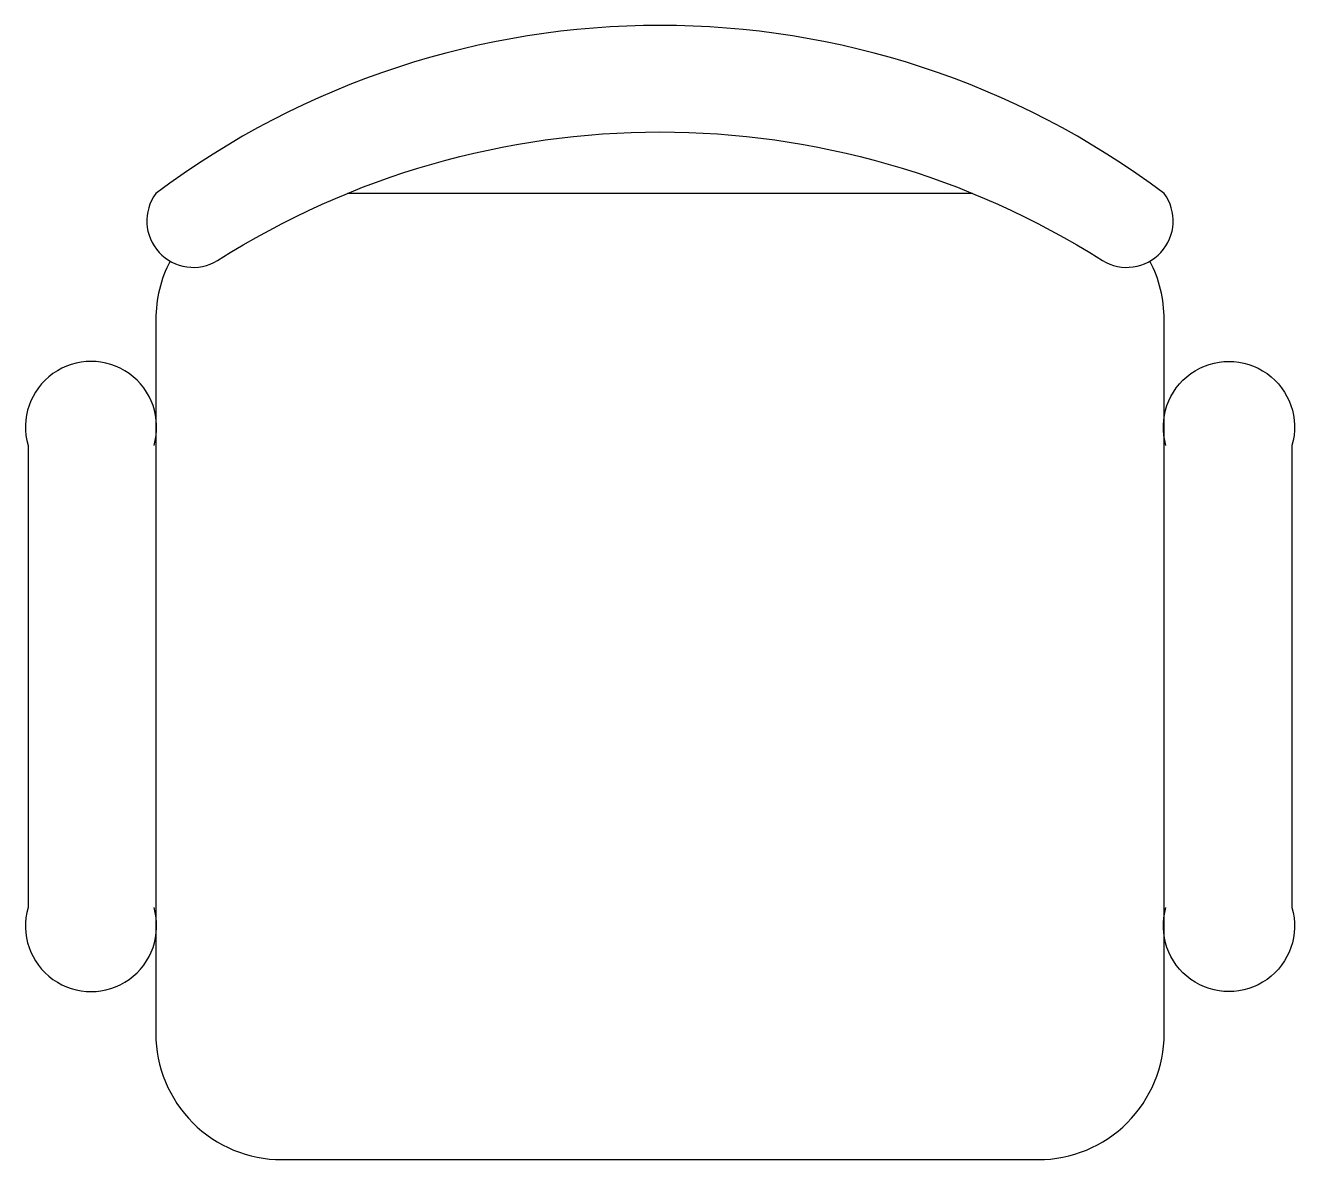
# Model space of a CAD drawing. Extents: x -0.384 to 0.384, y 0 to 0.686.
import ezdxf

# ---------------------------------------------------------------- set-up
doc = ezdxf.new("R2010")
doc.units = 0
doc.header["$LTSCALE"] = 0.5
doc.header["$MEASUREMENT"] = 0
doc.layers.get('0').update_dxf_attribs({"linetype": 'CONTINUOUS'})

msp = doc.modelspace()

# ---------------------------------------------------------------- linework, layer by layer
msp.add_line((0.18898, 0.5842), (-0.18898, 0.5842))
msp.add_lwpolyline([(0.26748, 0.54361, 0.822614), (0.3048, 0.5842, 0.333333), (-0.3048, 0.5842, 0.822614), (-0.26748, 0.54361, -0.290756)], format="xyb", close=True)
for points in [[(-0.29614, 0.54328, 0.120944), (-0.3048, 0.508), (-0.3048, 0.0762, 0.414214), (-0.2286, 0), (0.2286, 0, 0.414214), (0.3048, 0.0762), (0.3048, 0.508, 0.120944), (0.29614, 0.54328)], [(-0.30587, 0.4318, 1.333333), (-0.38207, 0.4318), (-0.38207, 0.1524, 1.333333), (-0.30587, 0.1524)], [(0.30587, 0.4318, -1.333333), (0.38207, 0.4318), (0.38207, 0.1524, -1.333333), (0.30587, 0.1524)]]:
    msp.add_lwpolyline(points, format="xyb")

doc.saveas('drawing.dxf')
